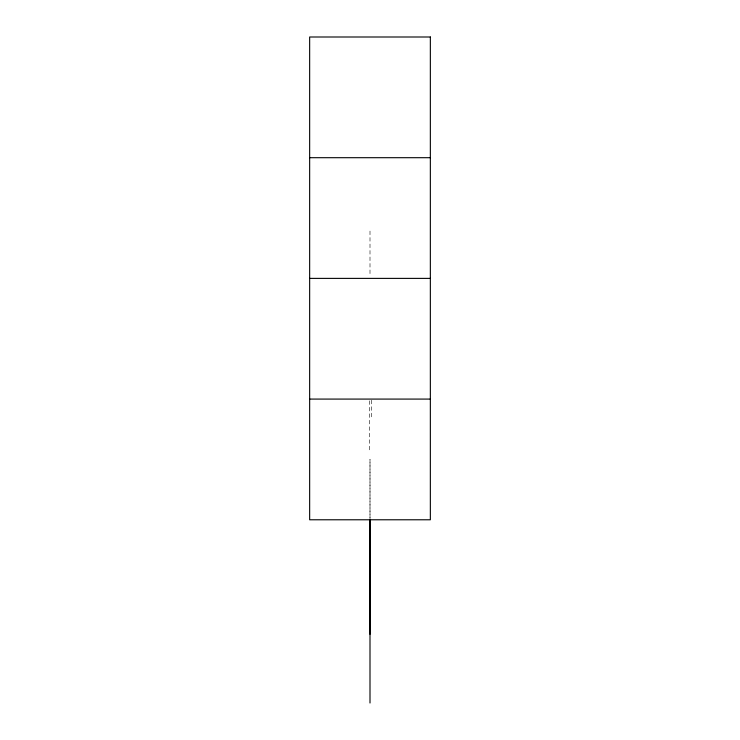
<?xml version="1.0" encoding="UTF-8"?>
<svg xmlns="http://www.w3.org/2000/svg" width="740" height="740" viewBox="0 0 740 740"><rect width="100%" height="100%" fill="white"/><g stroke="black" fill="none" stroke-linecap="round" stroke-linejoin="round"><path stroke-width="0.56" stroke-dasharray="3.7 2.78" d="M369.353 449.874L369.353 400.238M370 518.093L370 459.429L370 518.305M371.628 400.211L371.628 419.303M370 231.047L370 276.075"/><path stroke-width="1.11" d="M370 634.273L370 519.249M309.653 157.694L430.347 157.694M309.653 278.388L430.347 278.388M309.653 399.082L430.347 399.082M370 519.462L370 703M430.347 37L309.653 37L309.653 519.776L430.347 519.776L430.347 37"/></g></svg>
